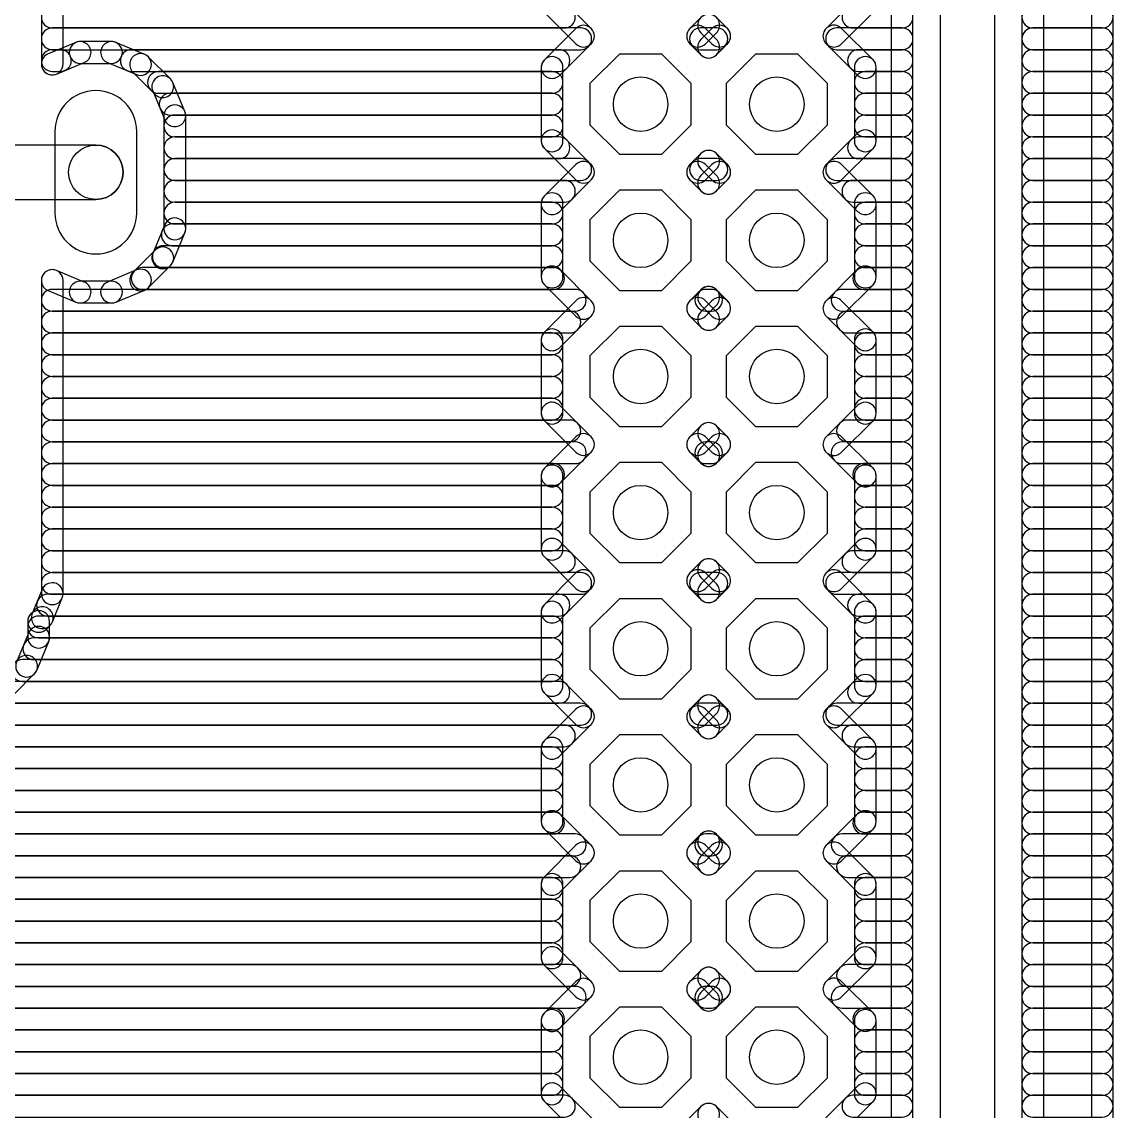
# Model space of a CAD drawing. Extents: x 1 to 104, y 1 to 79.
# Drawn here: x 83.71 to 104.06, y 32.01 to 52.34 of the extents above; entities that cross this region are included whole.
import ezdxf

# ---------------------------------------------------------------- set-up
doc = ezdxf.new("R2010")
doc.units = 0
for name, color, linetype in [('16', 174, 'CONTINUOUS'), ('17', 94, 'CONTINUOUS'), ('44', 250, 'CONTINUOUS')]:
    doc.layers.add(name, color=color, linetype=linetype)

# ---------------------------------------------------------------- blocks, each defined once
blk = doc.blocks.new('OCTAGONP')
blk.add_lwpolyline([(-0.5, -0.2071), (-0.5, 0.2071), (-0.2071, 0.5), (0.2071, 0.5), (0.5, 0.2071), (0.5, -0.2071), (0.2071, -0.5), (-0.2071, -0.5)], close=True)
blk = doc.blocks.new('LONGP100')
blk.add_lwpolyline([(-0.5, -0.5), (0.5, -0.5, 1), (0.5, 0.5), (-0.5, 0.5, 1)], format="xyb", close=True)

msp = doc.modelspace()

# ---------------------------------------------------------------- linework, layer by layer
at = {"layer": '16'}
for points in [[(103.6576, 78.7808), (103.6576, 1.2192, 1), (104.064, 1.2192), (104.064, 78.7808, 1)], [(100.838, 70.866), (100.838, 21.336, 1), (101.854, 21.336), (101.854, 70.866, 1)], [(102.7684, 21.0935), (102.7684, 71.1085, 1), (102.362, 71.1085), (102.362, 21.0935, 1)], [(99.9236, 70.361), (99.9236, 24.4509, 1), (100.33, 24.4509), (100.33, 70.361, 1)], [(84.4804, 51.5499), (84.4804, 53.5825, 1), (84.074, 53.5825), (84.074, 51.5499, 1)], [(93.4553, 52.5125), (94.0415, 51.9263, 1), (94.3288, 52.2137), (93.7427, 52.7998, 1)], [(98.9985, 51.9263), (99.5847, 52.5125, 1), (99.2973, 52.7998), (98.7112, 52.2137, 1)], [(84.2772, 52.2224), (93.8295, 52.2224, 1), (93.8295, 52.6288), (84.2772, 52.6288, 1)], [(99.2105, 52.2224), (100.1268, 52.2224, 1), (100.1268, 52.6288), (99.2105, 52.6288, 1)], [(102.5652, 52.2224), (103.8608, 52.2224, 1), (103.8608, 52.6288), (102.5652, 52.6288, 1)], [(96.4585, 51.9263), (96.6637, 52.1315, 1), (96.3763, 52.4188), (96.1712, 52.2137, 1)], [(96.3763, 52.1315), (96.5815, 51.9263, 1), (96.8688, 52.2137), (96.6637, 52.4188, 1)], [(84.2772, 51.816), (94.1343, 51.816, 1), (94.1343, 52.2224), (84.2772, 52.2224, 1)], [(94.0415, 52.2137), (93.4553, 51.6275, 1), (93.7427, 51.3402), (94.3288, 51.9263, 1)], [(96.6637, 52.0085), (96.4585, 52.2137, 1), (96.1712, 51.9263), (96.3763, 51.7212, 1)], [(96.3657, 51.816), (96.6743, 51.816, 1), (96.6743, 52.2224), (96.3657, 52.2224, 1)], [(96.5815, 52.2137), (96.3763, 52.0085, 1), (96.6637, 51.7212), (96.8688, 51.9263, 1)], [(99.5847, 51.6275), (98.9985, 52.2137, 1), (98.7112, 51.9263), (99.2973, 51.3402, 1)], [(98.9057, 51.816), (100.1268, 51.816, 1), (100.1268, 52.2224), (98.9057, 52.2224, 1)], [(102.5652, 51.816), (103.8608, 51.816, 1), (103.8608, 52.2224), (102.5652, 52.2224, 1)], [(84.7192, 51.9529), (84.1994, 51.7376, 1), (84.355, 51.3622), (84.8747, 51.5775, 1)], [(85.383, 51.9684), (84.797, 51.9684, 1), (84.797, 51.562), (85.383, 51.562, 1)], [(86.0023, 51.7286), (85.4608, 51.9529, 1), (85.3053, 51.5775), (85.8467, 51.3532, 1)], [(84.2772, 51.4096), (84.429, 51.4096, 1), (84.429, 51.816), (84.2772, 51.816, 1)], [(85.751, 51.4096), (93.7279, 51.4096, 1), (93.7279, 51.816), (85.751, 51.816, 1)], [(86.4826, 51.2702), (86.0682, 51.6846, 1), (85.7808, 51.3972), (86.1952, 50.9828, 1)], [(99.3121, 51.4096), (100.1268, 51.4096, 1), (100.1268, 51.816), (99.3121, 51.816, 1)], [(102.5652, 51.4096), (103.8608, 51.4096, 1), (103.8608, 51.816), (102.5652, 51.816, 1)], [(93.3958, 51.4839), (93.3958, 50.1161, 1), (93.8022, 50.1161), (93.8022, 51.4839, 1)], [(99.6442, 50.1161), (99.6442, 51.4839, 1), (99.2378, 51.4839), (99.2378, 50.1161, 1)], [(86.259, 51.0032), (93.599, 51.0032, 1), (93.599, 51.4096), (86.259, 51.4096, 1)], [(86.7509, 50.6628), (86.5266, 51.2043, 1), (86.1512, 51.0487), (86.3755, 50.5073, 1)], [(99.441, 51.0032), (100.1268, 51.0032, 1), (100.1268, 51.4096), (99.441, 51.4096, 1)], [(102.5652, 51.0032), (103.8608, 51.0032, 1), (103.8608, 51.4096), (102.5652, 51.4096, 1)], [(86.4742, 50.5968), (93.599, 50.5968, 1), (93.599, 51.0032), (86.4742, 51.0032, 1)], [(99.441, 50.5968), (100.1268, 50.5968, 1), (100.1268, 51.0032), (99.441, 51.0032, 1)], [(102.5652, 50.5968), (103.8608, 50.5968, 1), (103.8608, 51.0032), (102.5652, 51.0032, 1)], [(86.7664, 48.475), (86.7664, 50.585, 1), (86.36, 50.585), (86.36, 48.475, 1)], [(86.5632, 50.1904), (93.599, 50.1904, 1), (93.599, 50.5968), (86.5632, 50.5968, 1)], [(99.441, 50.1904), (100.1268, 50.1904, 1), (100.1268, 50.5968), (99.441, 50.5968, 1)], [(102.5652, 50.1904), (103.8608, 50.1904, 1), (103.8608, 50.5968), (102.5652, 50.5968, 1)], [(93.4553, 49.9725), (94.0415, 49.3863, 1), (94.3288, 49.6737), (93.7427, 50.2598, 1)], [(98.9985, 49.3863), (99.5847, 49.9725, 1), (99.2973, 50.2598), (98.7112, 49.6737, 1)], [(86.5632, 49.784), (93.7279, 49.784, 1), (93.7279, 50.1904), (86.5632, 50.1904, 1)], [(99.3121, 49.784), (100.1268, 49.784, 1), (100.1268, 50.1904), (99.3121, 50.1904, 1)], [(102.5652, 49.784), (103.8608, 49.784, 1), (103.8608, 50.1904), (102.5652, 50.1904, 1)], [(83.058, 49.022), (85.09, 49.022, 1), (85.09, 50.038), (83.058, 50.038, 1)], [(96.4585, 49.3863), (96.6637, 49.5915, 1), (96.3763, 49.8788), (96.1712, 49.6737, 1)], [(96.3763, 49.5915), (96.5815, 49.3863, 1), (96.8688, 49.6737), (96.6637, 49.8788, 1)], [(86.5632, 49.3776), (94.1343, 49.3776, 1), (94.1343, 49.784), (86.5632, 49.784, 1)], [(94.0415, 49.6737), (93.4553, 49.0875, 1), (93.7427, 48.8002), (94.3288, 49.3863, 1)], [(96.6637, 49.4685), (96.4585, 49.6737, 1), (96.1712, 49.3863), (96.3763, 49.1812, 1)], [(96.3657, 49.3776), (96.6743, 49.3776, 1), (96.6743, 49.784), (96.3657, 49.784, 1)], [(96.5815, 49.6737), (96.3763, 49.4685, 1), (96.6637, 49.1812), (96.8688, 49.3863, 1)], [(99.5847, 49.0875), (98.9985, 49.6737, 1), (98.7112, 49.3863), (99.2973, 48.8002, 1)], [(98.9057, 49.3776), (100.1268, 49.3776, 1), (100.1268, 49.784), (98.9057, 49.784, 1)], [(102.5652, 49.3776), (103.8608, 49.3776, 1), (103.8608, 49.784), (102.5652, 49.784, 1)], [(86.5632, 48.9712), (93.8295, 48.9712, 1), (93.8295, 49.3776), (86.5632, 49.3776, 1)], [(99.2105, 48.9712), (100.1268, 48.9712, 1), (100.1268, 49.3776), (99.2105, 49.3776, 1)], [(102.5652, 48.9712), (103.8608, 48.9712, 1), (103.8608, 49.3776), (102.5652, 49.3776, 1)], [(93.3958, 48.9439), (93.3958, 47.5761, 1), (93.8022, 47.5761), (93.8022, 48.9439, 1)], [(99.6442, 47.5761), (99.6442, 48.9439, 1), (99.2378, 48.9439), (99.2378, 47.5761, 1)], [(86.5632, 48.5648), (93.599, 48.5648, 1), (93.599, 48.9712), (86.5632, 48.9712, 1)], [(99.441, 48.5648), (100.1268, 48.5648, 1), (100.1268, 48.9712), (99.441, 48.9712, 1)], [(102.5652, 48.5648), (103.8608, 48.5648, 1), (103.8608, 48.9712), (102.5652, 48.9712, 1)], [(86.5266, 47.8557), (86.7509, 48.3972, 1), (86.3755, 48.5527), (86.1512, 48.0113, 1)], [(86.5162, 48.1584), (93.599, 48.1584, 1), (93.599, 48.5648), (86.5162, 48.5648, 1)], [(99.441, 48.1584), (100.1268, 48.1584, 1), (100.1268, 48.5648), (99.441, 48.5648, 1)], [(102.5652, 48.1584), (103.8608, 48.1584, 1), (103.8608, 48.5648), (102.5652, 48.5648, 1)], [(86.0682, 47.3754), (86.4826, 47.7898, 1), (86.1952, 48.0772), (85.7808, 47.6628, 1)], [(86.3479, 47.752), (93.599, 47.752, 1), (93.599, 48.1584), (86.3479, 48.1584, 1)], [(99.441, 47.752), (100.1268, 47.752, 1), (100.1268, 48.1584), (99.441, 48.1584, 1)], [(102.5652, 47.752), (103.8608, 47.752, 1), (103.8608, 48.1584), (102.5652, 48.1584, 1)], [(84.4804, 41.6675), (84.4804, 47.5101, 1), (84.074, 47.5101), (84.074, 41.6675, 1)], [(84.1994, 47.3224), (84.7192, 47.1071, 1), (84.8747, 47.4825), (84.355, 47.6978, 1)], [(85.4608, 47.1071), (86.0023, 47.3313, 1), (85.8467, 47.7068), (85.3053, 47.4825, 1)], [(85.9542, 47.3456), (93.6263, 47.3456, 1), (93.6263, 47.752), (85.9542, 47.752, 1)], [(93.4553, 47.4325), (94.0415, 46.8463, 1), (94.3288, 47.1337), (93.7427, 47.7198, 1)], [(98.9985, 46.8463), (99.5847, 47.4324, 1), (99.2973, 47.7198), (98.7112, 47.1337, 1)], [(99.4137, 47.3456), (100.1268, 47.3456, 1), (100.1268, 47.752), (99.4137, 47.752, 1)], [(102.5652, 47.3456), (103.8608, 47.3456, 1), (103.8608, 47.752), (102.5652, 47.752, 1)], [(84.797, 47.0916), (85.383, 47.0916, 1), (85.383, 47.498), (84.797, 47.498, 1)], [(84.2772, 46.9392), (94.0327, 46.9392, 1), (94.0327, 47.3456), (84.2772, 47.3456, 1)], [(96.4585, 46.8463), (96.6637, 47.0515, 1), (96.3763, 47.3388), (96.1712, 47.1337, 1)], [(96.4673, 46.9392), (96.5727, 46.9392, 1), (96.5727, 47.3456), (96.4673, 47.3456, 1)], [(96.3763, 47.0515), (96.5815, 46.8463, 1), (96.8688, 47.1337), (96.6637, 47.3388, 1)], [(99.0073, 46.9392), (100.1268, 46.9392, 1), (100.1268, 47.3456), (99.0073, 47.3456, 1)], [(102.5652, 46.9392), (103.8608, 46.9392, 1), (103.8608, 47.3456), (102.5652, 47.3456, 1)], [(94.0415, 47.1337), (93.4553, 46.5475, 1), (93.7427, 46.2602), (94.3288, 46.8463, 1)], [(96.6637, 46.9285), (96.4585, 47.1337, 1), (96.1712, 46.8463), (96.3763, 46.6412, 1)], [(96.5815, 47.1337), (96.3763, 46.9285, 1), (96.6637, 46.6412), (96.8688, 46.8463, 1)], [(99.5847, 46.5475), (98.9985, 47.1337, 1), (98.7112, 46.8463), (99.2973, 46.2602, 1)], [(84.2772, 46.5328), (93.9311, 46.5328, 1), (93.9311, 46.9392), (84.2772, 46.9392, 1)], [(99.1089, 46.5328), (100.1268, 46.5328, 1), (100.1268, 46.9392), (99.1089, 46.9392, 1)], [(102.5652, 46.5328), (103.8608, 46.5328, 1), (103.8608, 46.9392), (102.5652, 46.9392, 1)], [(84.2772, 46.1264), (93.599, 46.1264, 1), (93.599, 46.5328), (84.2772, 46.5328, 1)], [(93.3958, 46.4039), (93.3958, 45.0361, 1), (93.8022, 45.0361), (93.8022, 46.4039, 1)], [(99.6442, 45.0361), (99.6442, 46.4039, 1), (99.2378, 46.4039), (99.2378, 45.0361, 1)], [(99.441, 46.1264), (100.1268, 46.1264, 1), (100.1268, 46.5328), (99.441, 46.5328, 1)], [(102.5652, 46.1264), (103.8608, 46.1264, 1), (103.8608, 46.5328), (102.5652, 46.5328, 1)], [(84.2772, 45.72), (93.599, 45.72, 1), (93.599, 46.1264), (84.2772, 46.1264, 1)], [(99.441, 45.72), (100.1268, 45.72, 1), (100.1268, 46.1264), (99.441, 46.1264, 1)], [(102.5652, 45.72), (103.8608, 45.72, 1), (103.8608, 46.1264), (102.5652, 46.1264, 1)], [(84.2772, 45.3136), (93.599, 45.3136, 1), (93.599, 45.72), (84.2772, 45.72, 1)], [(99.441, 45.3136), (100.1268, 45.3136, 1), (100.1268, 45.72), (99.441, 45.72, 1)], [(102.5652, 45.3136), (103.8608, 45.3136, 1), (103.8608, 45.72), (102.5652, 45.72, 1)], [(84.2772, 44.9072), (93.599, 44.9072, 1), (93.599, 45.3136), (84.2772, 45.3136, 1)], [(93.4553, 44.8924), (94.0415, 44.3063, 1), (94.3288, 44.5937), (93.7427, 45.1798, 1)], [(98.9985, 44.3063), (99.5847, 44.8925, 1), (99.2973, 45.1798), (98.7112, 44.5937, 1)], [(99.441, 44.9072), (100.1268, 44.9072, 1), (100.1268, 45.3136), (99.441, 45.3136, 1)], [(102.5652, 44.9072), (103.8608, 44.9072, 1), (103.8608, 45.3136), (102.5652, 45.3136, 1)], [(84.2772, 44.5008), (93.9311, 44.5008, 1), (93.9311, 44.9072), (84.2772, 44.9072, 1)], [(96.4585, 44.3063), (96.6637, 44.5115, 1), (96.3763, 44.7988), (96.1712, 44.5937, 1)], [(96.3763, 44.5115), (96.5815, 44.3063, 1), (96.8688, 44.5937), (96.6637, 44.7988, 1)], [(99.1089, 44.5008), (100.1268, 44.5008, 1), (100.1268, 44.9072), (99.1089, 44.9072, 1)], [(102.5652, 44.5008), (103.8608, 44.5008, 1), (103.8608, 44.9072), (102.5652, 44.9072, 1)], [(94.0415, 44.5937), (93.4553, 44.0075, 1), (93.7427, 43.7202), (94.3288, 44.3063, 1)], [(96.6637, 44.3885), (96.4585, 44.5937, 1), (96.1712, 44.3063), (96.3763, 44.1012, 1)], [(96.5815, 44.5937), (96.3763, 44.3885, 1), (96.6637, 44.1012), (96.8688, 44.3063, 1)], [(99.5847, 44.0075), (98.9985, 44.5937, 1), (98.7112, 44.3063), (99.2973, 43.7202, 1)], [(84.2772, 44.0944), (94.0327, 44.0944, 1), (94.0327, 44.5008), (84.2772, 44.5008, 1)], [(96.4673, 44.0944), (96.5727, 44.0944, 1), (96.5727, 44.5008), (96.4673, 44.5008, 1)], [(99.0073, 44.0944), (100.1268, 44.0944, 1), (100.1268, 44.5008), (99.0073, 44.5008, 1)], [(102.5652, 44.0944), (103.8608, 44.0944, 1), (103.8608, 44.5008), (102.5652, 44.5008, 1)], [(84.2772, 43.688), (93.6263, 43.688, 1), (93.6263, 44.0944), (84.2772, 44.0944, 1)], [(93.3958, 43.8639), (93.3958, 42.4961, 1), (93.8022, 42.4961), (93.8022, 43.8639, 1)], [(99.4137, 43.688), (100.1268, 43.688, 1), (100.1268, 44.0944), (99.4137, 44.0944, 1)], [(99.6442, 42.4961), (99.6442, 43.8639, 1), (99.2378, 43.8639), (99.2378, 42.4961, 1)], [(102.5652, 43.688), (103.8608, 43.688, 1), (103.8608, 44.0944), (102.5652, 44.0944, 1)], [(84.2772, 43.2816), (93.599, 43.2816, 1), (93.599, 43.688), (84.2772, 43.688, 1)], [(99.441, 43.2816), (100.1268, 43.2816, 1), (100.1268, 43.688), (99.441, 43.688, 1)], [(102.5652, 43.2816), (103.8608, 43.2816, 1), (103.8608, 43.688), (102.5652, 43.688, 1)], [(84.2772, 42.8752), (93.599, 42.8752, 1), (93.599, 43.2816), (84.2772, 43.2816, 1)], [(99.441, 42.8752), (100.1268, 42.8752, 1), (100.1268, 43.2816), (99.441, 43.2816, 1)], [(102.5652, 42.8752), (103.8608, 42.8752, 1), (103.8608, 43.2816), (102.5652, 43.2816, 1)], [(84.2772, 42.4688), (93.599, 42.4688, 1), (93.599, 42.8752), (84.2772, 42.8752, 1)], [(99.441, 42.4688), (100.1268, 42.4688, 1), (100.1268, 42.8752), (99.441, 42.8752, 1)], [(102.5652, 42.4688), (103.8608, 42.4688, 1), (103.8608, 42.8752), (102.5652, 42.8752, 1)], [(93.4553, 42.3525), (94.0415, 41.7663, 1), (94.3288, 42.0537), (93.7427, 42.6398, 1)], [(98.9985, 41.7663), (99.5847, 42.3525, 1), (99.2973, 42.6398), (98.7112, 42.0537, 1)], [(84.2772, 42.0624), (93.8295, 42.0624, 1), (93.8295, 42.4688), (84.2772, 42.4688, 1)], [(99.2105, 42.0624), (100.1268, 42.0624, 1), (100.1268, 42.4688), (99.2105, 42.4688, 1)], [(102.5652, 42.0624), (103.8608, 42.0624, 1), (103.8608, 42.4688), (102.5652, 42.4688, 1)], [(96.4585, 41.7663), (96.6637, 41.9715, 1), (96.3763, 42.2588), (96.1712, 42.0537, 1)], [(96.3763, 41.9715), (96.5815, 41.7663, 1), (96.8688, 42.0537), (96.6637, 42.2588, 1)], [(84.2772, 41.656), (94.1343, 41.656, 1), (94.1343, 42.0624), (84.2772, 42.0624, 1)], [(94.0415, 42.0537), (93.4553, 41.4675, 1), (93.7427, 41.1802), (94.3288, 41.7663, 1)], [(96.6637, 41.8485), (96.4585, 42.0537, 1), (96.1712, 41.7663), (96.3763, 41.5612, 1)], [(96.3657, 41.656), (96.6743, 41.656, 1), (96.6743, 42.0624), (96.3657, 42.0624, 1)], [(96.5815, 42.0537), (96.3763, 41.8485, 1), (96.6637, 41.5612), (96.8688, 41.7663, 1)], [(99.5847, 41.4675), (98.9985, 42.0537, 1), (98.7112, 41.7663), (99.2973, 41.1802, 1)], [(98.9057, 41.656), (100.1268, 41.656, 1), (100.1268, 42.0624), (98.9057, 42.0624, 1)], [(102.5652, 41.656), (103.8608, 41.656, 1), (103.8608, 42.0624), (102.5652, 42.0624, 1)], [(84.2793, 41.1416), (84.4649, 41.5897, 1), (84.0895, 41.7452), (83.9039, 41.2971, 1)], [(84.1883, 41.2496), (93.7279, 41.2496, 1), (93.7279, 41.656), (84.1883, 41.656, 1)], [(93.3958, 41.3239), (93.3958, 39.9561, 1), (93.8022, 39.9561), (93.8022, 41.3239, 1)], [(99.3121, 41.2496), (100.1268, 41.2496, 1), (100.1268, 41.656), (99.3121, 41.656, 1)], [(99.6442, 39.9561), (99.6442, 41.3239, 1), (99.2378, 41.3239), (99.2378, 39.9561, 1)], [(102.5652, 41.2496), (103.8608, 41.2496, 1), (103.8608, 41.656), (102.5652, 41.656, 1)], [(84.1669, 41.0073), (84.2353, 41.0757, 1), (83.9479, 41.3631), (83.8795, 41.2947, 1)], [(84.2264, 40.855), (84.2264, 41.151, 1), (83.82, 41.151), (83.82, 40.855, 1)], [(84.0232, 40.8432), (93.599, 40.8432, 1), (93.599, 41.2496), (84.0232, 41.2496, 1)], [(99.441, 40.8432), (100.1268, 40.8432, 1), (100.1268, 41.2496), (99.441, 41.2496, 1)], [(102.5652, 40.8432), (103.8608, 40.8432, 1), (103.8608, 41.2496), (102.5652, 41.2496, 1)], [(83.9866, 40.2357), (84.2109, 40.7772, 1), (83.8355, 40.9327), (83.6112, 40.3913, 1)], [(83.9342, 40.4368), (93.599, 40.4368, 1), (93.599, 40.8432), (83.9342, 40.8432, 1)], [(99.441, 40.4368), (100.1268, 40.4368, 1), (100.1268, 40.8432), (99.441, 40.8432, 1)], [(102.5652, 40.4368), (103.8608, 40.4368, 1), (103.8608, 40.8432), (102.5652, 40.8432, 1)], [(83.5785, 39.8057), (83.9426, 40.1698, 1), (83.6552, 40.4572), (83.2911, 40.0931, 1)], [(83.719, 40.0304), (93.599, 40.0304, 1), (93.599, 40.4368), (83.719, 40.4368, 1)], [(99.441, 40.0304), (100.1268, 40.0304, 1), (100.1268, 40.4368), (99.441, 40.4368, 1)], [(102.5652, 40.0304), (103.8608, 40.0304, 1), (103.8608, 40.4368), (102.5652, 40.4368, 1)], [(93.4553, 39.8125), (94.0415, 39.2263, 1), (94.3288, 39.5137), (93.7427, 40.0998, 1)], [(98.9985, 39.2263), (99.5847, 39.8125, 1), (99.2973, 40.0998), (98.7112, 39.5137, 1)], [(83.3842, 39.624), (93.7279, 39.624, 1), (93.7279, 40.0304), (83.3842, 40.0304, 1)], [(99.3121, 39.624), (100.1268, 39.624, 1), (100.1268, 40.0304), (99.3121, 40.0304, 1)], [(102.5652, 39.624), (103.8608, 39.624, 1), (103.8608, 40.0304), (102.5652, 40.0304, 1)], [(96.4585, 39.2263), (96.6637, 39.4315, 1), (96.3763, 39.7188), (96.1712, 39.5137, 1)], [(96.3763, 39.4315), (96.5815, 39.2263, 1), (96.8688, 39.5137), (96.6637, 39.7188, 1)], [(83.055, 39.2176), (94.1343, 39.2176, 1), (94.1343, 39.624), (83.055, 39.624, 1)], [(94.0415, 39.5137), (93.4553, 38.9275, 1), (93.7427, 38.6402), (94.3288, 39.2263, 1)], [(96.6637, 39.3085), (96.4585, 39.5137, 1), (96.1712, 39.2263), (96.3763, 39.0212, 1)], [(96.3657, 39.2176), (96.6743, 39.2176, 1), (96.6743, 39.624), (96.3657, 39.624, 1)], [(96.5815, 39.5137), (96.3763, 39.3085, 1), (96.6637, 39.0212), (96.8688, 39.2263, 1)], [(99.5847, 38.9275), (98.9985, 39.5137, 1), (98.7112, 39.2263), (99.2973, 38.6402, 1)], [(98.9057, 39.2176), (100.1268, 39.2176, 1), (100.1268, 39.624), (98.9057, 39.624, 1)], [(102.5652, 39.2176), (103.8608, 39.2176, 1), (103.8608, 39.624), (102.5652, 39.624, 1)], [(82.6486, 38.8112), (93.8295, 38.8112, 1), (93.8295, 39.2176), (82.6486, 39.2176, 1)], [(99.2105, 38.8112), (100.1268, 38.8112, 1), (100.1268, 39.2176), (99.2105, 39.2176, 1)], [(102.5652, 38.8112), (103.8608, 38.8112, 1), (103.8608, 39.2176), (102.5652, 39.2176, 1)], [(93.3958, 38.7839), (93.3958, 37.4161, 1), (93.8022, 37.4161), (93.8022, 38.7839, 1)], [(99.6442, 37.4161), (99.6442, 38.7839, 1), (99.2378, 38.7839), (99.2378, 37.4161, 1)], [(82.2422, 38.4048), (93.599, 38.4048, 1), (93.599, 38.8112), (82.2422, 38.8112, 1)], [(99.441, 38.4048), (100.1268, 38.4048, 1), (100.1268, 38.8112), (99.441, 38.8112, 1)], [(102.5652, 38.4048), (103.8608, 38.4048, 1), (103.8608, 38.8112), (102.5652, 38.8112, 1)], [(81.8358, 37.9984), (93.599, 37.9984, 1), (93.599, 38.4048), (81.8358, 38.4048, 1)], [(99.441, 37.9984), (100.1268, 37.9984, 1), (100.1268, 38.4048), (99.441, 38.4048, 1)], [(102.5652, 37.9984), (103.8608, 37.9984, 1), (103.8608, 38.4048), (102.5652, 38.4048, 1)], [(81.4294, 37.592), (93.599, 37.592, 1), (93.599, 37.9984), (81.4294, 37.9984, 1)], [(99.441, 37.592), (100.1268, 37.592, 1), (100.1268, 37.9984), (99.441, 37.9984, 1)], [(102.5652, 37.592), (103.8608, 37.592, 1), (103.8608, 37.9984), (102.5652, 37.9984, 1)], [(81.023, 37.1856), (93.6263, 37.1856, 1), (93.6263, 37.592), (81.023, 37.592, 1)], [(93.4553, 37.2725), (94.0415, 36.6863, 1), (94.3288, 36.9737), (93.7427, 37.5598, 1)], [(98.9985, 36.6863), (99.5847, 37.2725, 1), (99.2973, 37.5598), (98.7112, 36.9737, 1)], [(99.4137, 37.1856), (100.1268, 37.1856, 1), (100.1268, 37.592), (99.4137, 37.592, 1)], [(102.5652, 37.1856), (103.8608, 37.1856, 1), (103.8608, 37.592), (102.5652, 37.592, 1)], [(80.6166, 36.7792), (94.0327, 36.7792, 1), (94.0327, 37.1856), (80.6166, 37.1856, 1)], [(96.4585, 36.6863), (96.6637, 36.8915, 1), (96.3763, 37.1788), (96.1712, 36.9737, 1)], [(96.4673, 36.7792), (96.5727, 36.7792, 1), (96.5727, 37.1856), (96.4673, 37.1856, 1)], [(96.3763, 36.8915), (96.5815, 36.6863, 1), (96.8688, 36.9737), (96.6637, 37.1788, 1)], [(99.0073, 36.7792), (100.1268, 36.7792, 1), (100.1268, 37.1856), (99.0073, 37.1856, 1)], [(102.5652, 36.7792), (103.8608, 36.7792, 1), (103.8608, 37.1856), (102.5652, 37.1856, 1)], [(94.0415, 36.9737), (93.4553, 36.3875, 1), (93.7427, 36.1002), (94.3288, 36.6863, 1)], [(96.6637, 36.7685), (96.4585, 36.9737, 1), (96.1712, 36.6863), (96.3763, 36.4812, 1)], [(96.5815, 36.9737), (96.3763, 36.7685, 1), (96.6637, 36.4812), (96.8688, 36.6863, 1)], [(99.5847, 36.3875), (98.9985, 36.9737, 1), (98.7112, 36.6863), (99.2973, 36.1002, 1)], [(80.2102, 36.3728), (93.9311, 36.3728, 1), (93.9311, 36.7792), (80.2102, 36.7792, 1)], [(99.1089, 36.3728), (100.1268, 36.3728, 1), (100.1268, 36.7792), (99.1089, 36.7792, 1)], [(102.5652, 36.3728), (103.8608, 36.3728, 1), (103.8608, 36.7792), (102.5652, 36.7792, 1)], [(93.3958, 36.2439), (93.3958, 34.8761, 1), (93.8022, 34.8761), (93.8022, 36.2439, 1)], [(99.6442, 34.8761), (99.6442, 36.2439, 1), (99.2378, 36.2439), (99.2378, 34.8761, 1)], [(79.8038, 35.9664), (93.599, 35.9664, 1), (93.599, 36.3728), (79.8038, 36.3728, 1)], [(99.441, 35.9664), (100.1268, 35.9664, 1), (100.1268, 36.3728), (99.441, 36.3728, 1)], [(102.5652, 35.9664), (103.8608, 35.9664, 1), (103.8608, 36.3728), (102.5652, 36.3728, 1)], [(79.3974, 35.56), (93.599, 35.56, 1), (93.599, 35.9664), (79.3974, 35.9664, 1)], [(99.441, 35.56), (100.1268, 35.56, 1), (100.1268, 35.9664), (99.441, 35.9664, 1)], [(102.5652, 35.56), (103.8608, 35.56, 1), (103.8608, 35.9664), (102.5652, 35.9664, 1)], [(78.991, 35.1536), (93.599, 35.1536, 1), (93.599, 35.56), (78.991, 35.56, 1)], [(99.441, 35.1536), (100.1268, 35.1536, 1), (100.1268, 35.56), (99.441, 35.56, 1)], [(102.5652, 35.1536), (103.8608, 35.1536, 1), (103.8608, 35.56), (102.5652, 35.56, 1)], [(78.5846, 34.7472), (93.599, 34.7472, 1), (93.599, 35.1536), (78.5846, 35.1536, 1)], [(93.4553, 34.7325), (94.0415, 34.1463, 1), (94.3288, 34.4337), (93.7427, 35.0198, 1)], [(98.9985, 34.1463), (99.5847, 34.7325, 1), (99.2973, 35.0198), (98.7112, 34.4337, 1)], [(99.441, 34.7472), (100.1268, 34.7472, 1), (100.1268, 35.1536), (99.441, 35.1536, 1)], [(102.5652, 34.7472), (103.8608, 34.7472, 1), (103.8608, 35.1536), (102.5652, 35.1536, 1)], [(78.1782, 34.3408), (93.9311, 34.3408, 1), (93.9311, 34.7472), (78.1782, 34.7472, 1)], [(96.4585, 34.1463), (96.6637, 34.3515, 1), (96.3763, 34.6388), (96.1712, 34.4337, 1)], [(96.3763, 34.3515), (96.5815, 34.1463, 1), (96.8688, 34.4337), (96.6637, 34.6388, 1)], [(99.1089, 34.3408), (100.1268, 34.3408, 1), (100.1268, 34.7472), (99.1089, 34.7472, 1)], [(102.5652, 34.3408), (103.8608, 34.3408, 1), (103.8608, 34.7472), (102.5652, 34.7472, 1)], [(94.0415, 34.4337), (93.4553, 33.8475, 1), (93.7427, 33.5602), (94.3288, 34.1463, 1)], [(96.6637, 34.2285), (96.4585, 34.4337, 1), (96.1712, 34.1463), (96.3763, 33.9412, 1)], [(96.5815, 34.4337), (96.3763, 34.2285, 1), (96.6637, 33.9412), (96.8688, 34.1463, 1)], [(99.5847, 33.8475), (98.9985, 34.4337, 1), (98.7112, 34.1463), (99.2973, 33.5602, 1)], [(77.7718, 33.9344), (94.0327, 33.9344, 1), (94.0327, 34.3408), (77.7718, 34.3408, 1)], [(96.4673, 33.9344), (96.5727, 33.9344, 1), (96.5727, 34.3408), (96.4673, 34.3408, 1)], [(99.0073, 33.9344), (100.1268, 33.9344, 1), (100.1268, 34.3408), (99.0073, 34.3408, 1)], [(102.5652, 33.9344), (103.8608, 33.9344, 1), (103.8608, 34.3408), (102.5652, 34.3408, 1)], [(77.3654, 33.528), (93.6263, 33.528, 1), (93.6263, 33.9344), (77.3654, 33.9344, 1)], [(93.3958, 33.7039), (93.3958, 32.3361, 1), (93.8022, 32.3361), (93.8022, 33.7039, 1)], [(99.4137, 33.528), (100.1268, 33.528, 1), (100.1268, 33.9344), (99.4137, 33.9344, 1)], [(99.6442, 32.3361), (99.6442, 33.7039, 1), (99.2378, 33.7039), (99.2378, 32.3361, 1)], [(102.5652, 33.528), (103.8608, 33.528, 1), (103.8608, 33.9344), (102.5652, 33.9344, 1)], [(76.959, 33.1216), (93.599, 33.1216, 1), (93.599, 33.528), (76.959, 33.528, 1)], [(99.441, 33.1216), (100.1268, 33.1216, 1), (100.1268, 33.528), (99.441, 33.528, 1)], [(102.5652, 33.1216), (103.8608, 33.1216, 1), (103.8608, 33.528), (102.5652, 33.528, 1)], [(76.5526, 32.7152), (93.599, 32.7152, 1), (93.599, 33.1216), (76.5526, 33.1216, 1)], [(99.441, 32.7152), (100.1268, 32.7152, 1), (100.1268, 33.1216), (99.441, 33.1216, 1)], [(102.5652, 32.7152), (103.8608, 32.7152, 1), (103.8608, 33.1216), (102.5652, 33.1216, 1)], [(76.1462, 32.3088), (93.599, 32.3088, 1), (93.599, 32.7152), (76.1462, 32.7152, 1)], [(99.441, 32.3088), (100.1268, 32.3088, 1), (100.1268, 32.7152), (99.441, 32.7152, 1)], [(102.5652, 32.3088), (103.8608, 32.3088, 1), (103.8608, 32.7152), (102.5652, 32.7152, 1)], [(93.4553, 32.1925), (94.0415, 31.6063, 1), (94.3288, 31.8937), (93.7427, 32.4798, 1)], [(98.9985, 31.6063), (99.5847, 32.1925, 1), (99.2973, 32.4798), (98.7112, 31.8937, 1)], [(75.7398, 31.9024), (93.8295, 31.9024, 1), (93.8295, 32.3088), (75.7398, 32.3088, 1)], [(99.2105, 31.9024), (100.1268, 31.9024, 1), (100.1268, 32.3088), (99.2105, 32.3088, 1)], [(102.5652, 31.9024), (103.8608, 31.9024, 1), (103.8608, 32.3088), (102.5652, 32.3088, 1)], [(96.4585, 31.6063), (96.6637, 31.8115, 1), (96.3763, 32.0988), (96.1712, 31.8937, 1)], [(96.3763, 31.8115), (96.5815, 31.6063, 1), (96.8688, 31.8937), (96.6637, 32.0988, 1)]]:
    msp.add_lwpolyline(points, format="xyb", close=True, dxfattribs=at)
at = {"layer": '44'}
for centre in [(95.25, 50.8), (97.79, 50.8), (85.09, 49.53), (95.25, 48.26), (97.79, 48.26), (95.25, 45.72), (97.79, 45.72), (95.25, 43.18), (97.79, 43.18), (95.25, 40.64), (97.79, 40.64), (95.25, 38.1), (97.79, 38.1), (95.25, 35.56), (97.79, 35.56), (95.25, 33.02), (97.79, 33.02)]:
    msp.add_circle(centre, 0.508, dxfattribs=at)

# ---------------------------------------------------------------- block references
at = {"layer": '17', "rotation": 90}
for name, p, xscale, yscale in [('OCTAGONP', (95.25, 50.8), 1.8796, 1.8796), ('OCTAGONP', (97.79, 50.8), 1.8796, 1.8796), ('LONGP100', (85.09, 49.53), 1.524, 1.524), ('OCTAGONP', (95.25, 48.26), 1.8796, 1.8796), ('OCTAGONP', (97.79, 48.26), 1.8796, 1.8796), ('OCTAGONP', (95.25, 45.72), 1.8796, 1.8796), ('OCTAGONP', (97.79, 45.72), 1.8796, 1.8796), ('OCTAGONP', (95.25, 43.18), 1.8796, 1.8796), ('OCTAGONP', (97.79, 43.18), 1.8796, 1.8796), ('OCTAGONP', (95.25, 40.64), 1.8796, 1.8796), ('OCTAGONP', (97.79, 40.64), 1.8796, 1.8796), ('OCTAGONP', (95.25, 38.1), 1.8796, 1.8796), ('OCTAGONP', (97.79, 38.1), 1.8796, 1.8796), ('OCTAGONP', (95.25, 35.56), 1.8796, 1.8796), ('OCTAGONP', (97.79, 35.56), 1.8796, 1.8796), ('OCTAGONP', (95.25, 33.02), 1.8796, 1.8796), ('OCTAGONP', (97.79, 33.02), 1.8796, 1.8796)]:
    msp.add_blockref(name, p, dxfattribs=dict(at, xscale=xscale, yscale=yscale))

doc.saveas('drawing.dxf')
